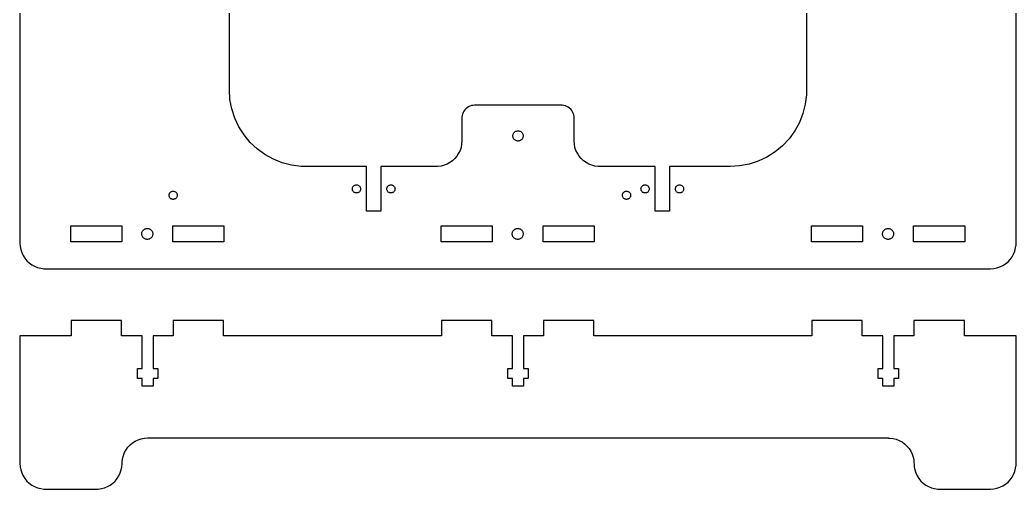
# Model space of a CAD drawing. Header units: metres. Extents: x -400 to 400, y -76 to 435.
# Drawn here: x -400 to -10, y -76.2 to 107.4 of the extents above; entities that cross this region are included whole.
import ezdxf

# ---------------------------------------------------------------- set-up
doc = ezdxf.new("R2010")
doc.units = ezdxf.units.M

msp = doc.modelspace()

# ---------------------------------------------------------------- linework, layer by layer
for p, q in [((-92, 365), (-92, 80)), ((-318, 80), (-318, 326.6)), ((-400, 248.75), (-400, 20)), ((-10, 20), (-10, 248.75)), ((-317.763, 76.24), (-318, 80)), ((-92.0592, 78.1163), (-92.5314, 74.3786)), ((-92, 80), (-92.0592, 80)), ((-92.0592, 80), (-92.0592, 78.1163)), ((-317.057, 72.5393), (-317.763, 76.24)), ((-92.5314, 74.3786), (-93.4683, 70.7295)), ((-315.893, 68.9563), (-317.057, 72.5393)), ((-226.755, 70.5451), (-226.911, 69.9369)), ((-226.524, 71.1289), (-226.755, 70.5451)), ((-226.222, 71.6791), (-226.524, 71.1289)), ((-225.853, 72.1871), (-226.222, 71.6791)), ((-225.423, 72.6449), (-225.853, 72.1871)), ((-224.939, 73.0451), (-225.423, 72.6449)), ((-224.409, 73.3815), (-224.939, 73.0451)), ((-223.841, 73.6489), (-224.409, 73.3815)), ((-223.243, 73.8429), (-223.841, 73.6489)), ((-222.627, 73.9606), (-223.243, 73.8429)), ((-222, 74), (-222.627, 73.9606)), ((-188, 74), (-222, 74)), ((-188, 73.9901), (-188, 74)), ((-187.686, 73.9901), (-188, 73.9901)), ((-187.063, 73.9114), (-187.686, 73.9901)), ((-186.455, 73.7553), (-187.063, 73.9114)), ((-185.871, 73.5241), (-186.455, 73.7553)), ((-185.321, 73.2216), (-185.871, 73.5241)), ((-184.813, 72.8526), (-185.321, 73.2216)), ((-184.355, 72.4227), (-184.813, 72.8526)), ((-183.955, 71.9389), (-184.355, 72.4227)), ((-183.618, 71.4088), (-183.955, 71.9389)), ((-183.351, 70.8406), (-183.618, 71.4088)), ((-183.157, 70.2435), (-183.351, 70.8406)), ((-183.039, 69.6267), (-183.157, 70.2435)), ((-93.4683, 70.7295), (-94.8552, 67.2266)), ((-314.289, 65.5474), (-315.893, 68.9563)), ((-226.99, 69), (-227, 69)), ((-227, 69), (-227, 60)), ((-226.911, 69.9369), (-226.99, 69.314)), ((-226.99, 69.314), (-226.99, 69)), ((-183, 69), (-183.039, 69.6267)), ((-183, 60), (-183, 69)), ((-94.8552, 67.2266), (-96.6702, 63.9252)), ((-312.271, 62.3664), (-314.289, 65.5474)), ((-206.984, 62.2507), (-206.937, 62.4974)), ((-206.937, 62.4974), (-206.86, 62.7362)), ((-206.86, 62.7362), (-206.753, 62.9635)), ((-206.753, 62.9635), (-206.618, 63.1756)), ((-206.618, 63.1756), (-206.458, 63.3691)), ((-206.458, 63.3691), (-206.275, 63.541)), ((-206.275, 63.541), (-206.072, 63.6886)), ((-206.072, 63.6886), (-205.852, 63.8096)), ((-205.852, 63.8096), (-205.618, 63.9021)), ((-205.618, 63.9021), (-205.375, 63.9646)), ((-205.375, 63.9646), (-205.126, 63.996)), ((-205.126, 63.996), (-204.874, 63.996)), ((-204.874, 63.996), (-204.625, 63.9646)), ((-204.625, 63.9646), (-204.382, 63.9021)), ((-204.382, 63.9021), (-204.148, 63.8096)), ((-204.148, 63.8096), (-203.928, 63.6886)), ((-203.928, 63.6886), (-203.725, 63.541)), ((-203.725, 63.541), (-203.542, 63.3691)), ((-203.542, 63.3691), (-203.382, 63.1756)), ((-203.382, 63.1756), (-203.247, 62.9635)), ((-203.247, 62.9635), (-203.14, 62.7362)), ((-203.14, 62.7362), (-203.063, 62.4974)), ((-203.063, 62.4974), (-203.016, 62.2507)), ((-96.6702, 63.9252), (-98.8846, 60.8773)), ((-309.869, 59.4636), (-312.271, 62.3664)), ((-307.123, 56.8846), (-309.869, 59.4636)), ((-227.079, 58.7467), (-227.314, 57.5131)), ((-227, 60), (-227.079, 58.7467)), ((-207, 62), (-206.984, 62.2507)), ((-206.984, 61.7493), (-207, 62)), ((-206.937, 61.5026), (-206.984, 61.7493)), ((-206.86, 61.2637), (-206.937, 61.5026)), ((-206.753, 61.0365), (-206.86, 61.2637)), ((-206.618, 60.8244), (-206.753, 61.0365)), ((-206.458, 60.6309), (-206.618, 60.8244)), ((-206.275, 60.459), (-206.458, 60.6309)), ((-206.072, 60.3113), (-206.275, 60.459)), ((-205.852, 60.1903), (-206.072, 60.3113)), ((-205.618, 60.0979), (-205.852, 60.1903)), ((-205.375, 60.0354), (-205.618, 60.0979)), ((-205.126, 60.0039), (-205.375, 60.0354)), ((-204.874, 60.0039), (-205.126, 60.0039)), ((-204.625, 60.0354), (-204.874, 60.0039)), ((-204.382, 60.0979), (-204.625, 60.0354)), ((-204.148, 60.1903), (-204.382, 60.0979)), ((-203.928, 60.3113), (-204.148, 60.1903)), ((-203.725, 60.459), (-203.928, 60.3113)), ((-203.542, 60.6309), (-203.725, 60.459)), ((-203.382, 60.8244), (-203.542, 60.6309)), ((-203.247, 61.0365), (-203.382, 60.8244)), ((-203.14, 61.2637), (-203.247, 61.0365)), ((-203.063, 61.5026), (-203.14, 61.2637)), ((-203.016, 61.7493), (-203.063, 61.5026)), ((-203.016, 62.2507), (-203, 62)), ((-203, 62), (-203.016, 61.7493)), ((-182.921, 58.7467), (-183, 60)), ((-182.686, 57.5131), (-182.921, 58.7467)), ((-98.8846, 60.8773), (-101.464, 58.1309)), ((-304.075, 54.6702), (-307.123, 56.8846)), ((-300.773, 52.8552), (-304.075, 54.6702)), ((-228.237, 55.1824), (-228.91, 54.1221)), ((-227.702, 56.3187), (-228.237, 55.1824)), ((-227.314, 57.5131), (-227.702, 56.3187)), ((-182.298, 56.3187), (-182.686, 57.5131)), ((-181.763, 55.1824), (-182.298, 56.3187)), ((-181.09, 54.1221), (-181.763, 55.1824)), ((-104.366, 55.7295), (-107.547, 53.7108)), ((-101.464, 58.1309), (-104.366, 55.7295)), ((-297.271, 51.4683), (-300.773, 52.8552)), ((-293.621, 50.5314), (-297.271, 51.4683)), ((-232.742, 50.9517), (-233.91, 50.4894)), ((-231.642, 51.5567), (-232.742, 50.9517)), ((-230.626, 52.2949), (-231.642, 51.5567)), ((-229.71, 53.1545), (-230.626, 52.2949)), ((-228.91, 54.1221), (-229.71, 53.1545)), ((-180.29, 53.1545), (-181.09, 54.1221)), ((-179.374, 52.2949), (-180.29, 53.1545)), ((-178.358, 51.5567), (-179.374, 52.2949)), ((-177.258, 50.9517), (-178.358, 51.5567)), ((-176.09, 50.4894), (-177.258, 50.9517)), ((-114.539, 50.9425), (-118.24, 50.2365)), ((-110.956, 52.1067), (-114.539, 50.9425)), ((-107.547, 53.7108), (-110.956, 52.1067)), ((-289.884, 50.0592), (-293.621, 50.5314)), ((-288, 50.0592), (-289.884, 50.0592)), ((-288, 50), (-288, 50.0592)), ((-264.25, 50), (-288, 50)), ((-264.25, 32.5), (-264.25, 50)), ((-237, 50), (-258.75, 50)), ((-258.75, 50), (-258.75, 32.5)), ((-236.372, 50.0197), (-237, 50.0197)), ((-237, 50.0197), (-237, 50)), ((-235.126, 50.1771), (-236.372, 50.0197)), ((-233.91, 50.4894), (-235.126, 50.1771)), ((-174.874, 50.1771), (-176.09, 50.4894)), ((-173.628, 50.0197), (-174.874, 50.1771)), ((-173, 50.0197), (-173.628, 50.0197)), ((-173, 50), (-173, 50.0197)), ((-151.25, 50), (-173, 50)), ((-151.25, 32.5), (-151.25, 50)), ((-122, 50), (-145.75, 50)), ((-145.75, 50), (-145.75, 32.5)), ((-118.24, 50.2365), (-122, 50)), ((-341.587, 38.9505), (-341.55, 39.1479)), ((-341.55, 39.1479), (-341.488, 39.339)), ((-341.488, 39.339), (-341.402, 39.5208)), ((-341.402, 39.5208), (-341.294, 39.6904)), ((-341.294, 39.6904), (-341.166, 39.8453)), ((-341.166, 39.8453), (-341.02, 39.9828)), ((-341.02, 39.9828), (-340.857, 40.1009)), ((-340.857, 40.1009), (-340.681, 40.1977)), ((-340.681, 40.1977), (-340.494, 40.2717)), ((-340.494, 40.2717), (-340.3, 40.3217)), ((-340.3, 40.3217), (-340.1, 40.3468)), ((-340.1, 40.3468), (-339.9, 40.3468)), ((-339.9, 40.3468), (-339.7, 40.3217)), ((-339.7, 40.3217), (-339.506, 40.2717)), ((-339.506, 40.2717), (-339.319, 40.1977)), ((-339.319, 40.1977), (-339.143, 40.1009)), ((-339.143, 40.1009), (-338.98, 39.9828)), ((-338.98, 39.9828), (-338.834, 39.8453)), ((-338.834, 39.8453), (-338.706, 39.6904)), ((-338.706, 39.6904), (-338.598, 39.5208)), ((-338.598, 39.5208), (-338.512, 39.339)), ((-338.512, 39.339), (-338.45, 39.1479)), ((-338.45, 39.1479), (-338.413, 38.9505)), ((-269.85, 41.25), (-269.837, 41.4505)), ((-269.837, 41.0495), (-269.85, 41.25)), ((-269.837, 41.4505), (-269.8, 41.6479)), ((-269.8, 40.8521), (-269.837, 41.0495)), ((-269.8, 41.6479), (-269.738, 41.839)), ((-269.738, 40.661), (-269.8, 40.8521)), ((-269.738, 41.839), (-269.652, 42.0208)), ((-269.652, 40.4792), (-269.738, 40.661)), ((-269.652, 42.0208), (-269.544, 42.1904)), ((-269.544, 40.3095), (-269.652, 40.4792)), ((-269.544, 42.1904), (-269.416, 42.3453)), ((-269.416, 40.1547), (-269.544, 40.3095)), ((-269.416, 42.3453), (-269.27, 42.4828)), ((-269.27, 40.0172), (-269.416, 40.1547)), ((-269.27, 42.4828), (-269.107, 42.6009)), ((-269.107, 39.8991), (-269.27, 40.0172)), ((-269.107, 42.6009), (-268.931, 42.6977)), ((-268.931, 39.8023), (-269.107, 39.8991)), ((-268.931, 42.6977), (-268.744, 42.7717)), ((-268.744, 39.7283), (-268.931, 39.8023)), ((-268.744, 42.7717), (-268.55, 42.8217)), ((-268.55, 39.6783), (-268.744, 39.7283)), ((-268.55, 42.8217), (-268.35, 42.8468)), ((-268.35, 39.6532), (-268.55, 39.6783)), ((-268.35, 42.8468), (-268.15, 42.8468)), ((-268.15, 39.6532), (-268.35, 39.6532)), ((-268.15, 42.8468), (-267.95, 42.8217)), ((-267.95, 39.6783), (-268.15, 39.6532)), ((-267.95, 42.8217), (-267.756, 42.7717)), ((-267.756, 39.7283), (-267.95, 39.6783)), ((-267.756, 42.7717), (-267.569, 42.6977)), ((-267.569, 39.8023), (-267.756, 39.7283)), ((-267.569, 42.6977), (-267.393, 42.6009)), ((-267.393, 39.8991), (-267.569, 39.8023)), ((-267.393, 42.6009), (-267.23, 42.4828)), ((-267.23, 40.0172), (-267.393, 39.8991)), ((-267.23, 42.4828), (-267.084, 42.3453)), ((-267.084, 40.1547), (-267.23, 40.0172)), ((-267.084, 42.3453), (-266.956, 42.1904)), ((-266.956, 40.3095), (-267.084, 40.1547)), ((-266.956, 42.1904), (-266.848, 42.0208)), ((-266.848, 40.4792), (-266.956, 40.3095)), ((-266.848, 42.0208), (-266.762, 41.839)), ((-266.762, 40.661), (-266.848, 40.4792)), ((-266.762, 41.839), (-266.7, 41.6479)), ((-266.7, 40.8521), (-266.762, 40.661)), ((-266.7, 41.6479), (-266.663, 41.4505)), ((-266.663, 41.0495), (-266.7, 40.8521)), ((-266.663, 41.4505), (-266.65, 41.25)), ((-266.65, 41.25), (-266.663, 41.0495)), ((-256.35, 41.25), (-256.337, 41.4505)), ((-256.337, 41.0495), (-256.35, 41.25)), ((-256.337, 41.4505), (-256.3, 41.6479)), ((-256.3, 40.8521), (-256.337, 41.0495)), ((-256.3, 41.6479), (-256.238, 41.839)), ((-256.238, 40.661), (-256.3, 40.8521)), ((-256.238, 41.839), (-256.152, 42.0208)), ((-256.152, 40.4792), (-256.238, 40.661)), ((-256.152, 42.0208), (-256.044, 42.1904)), ((-256.044, 40.3095), (-256.152, 40.4792)), ((-256.044, 42.1904), (-255.916, 42.3453)), ((-255.916, 40.1547), (-256.044, 40.3095)), ((-255.916, 42.3453), (-255.77, 42.4828)), ((-255.77, 40.0172), (-255.916, 40.1547)), ((-255.77, 42.4828), (-255.607, 42.6009)), ((-255.607, 39.8991), (-255.77, 40.0172)), ((-255.607, 42.6009), (-255.431, 42.6977)), ((-255.431, 39.8023), (-255.607, 39.8991)), ((-255.431, 42.6977), (-255.244, 42.7717)), ((-255.244, 39.7283), (-255.431, 39.8023)), ((-255.244, 42.7717), (-255.05, 42.8217)), ((-255.05, 39.6783), (-255.244, 39.7283)), ((-255.05, 42.8217), (-254.85, 42.8468)), ((-254.85, 39.6532), (-255.05, 39.6783)), ((-254.85, 42.8468), (-254.65, 42.8468)), ((-254.65, 39.6532), (-254.85, 39.6532)), ((-254.65, 42.8468), (-254.45, 42.8217)), ((-254.45, 39.6783), (-254.65, 39.6532)), ((-254.45, 42.8217), (-254.256, 42.7717)), ((-254.256, 39.7283), (-254.45, 39.6783)), ((-254.256, 42.7717), (-254.069, 42.6977)), ((-254.069, 39.8023), (-254.256, 39.7283)), ((-254.069, 42.6977), (-253.893, 42.6009)), ((-253.893, 39.8991), (-254.069, 39.8023)), ((-253.893, 42.6009), (-253.73, 42.4828)), ((-253.73, 40.0172), (-253.893, 39.8991)), ((-253.73, 42.4828), (-253.584, 42.3453)), ((-253.584, 40.1547), (-253.73, 40.0172)), ((-253.584, 42.3453), (-253.456, 42.1904)), ((-253.456, 40.3095), (-253.584, 40.1547)), ((-253.456, 42.1904), (-253.348, 42.0208)), ((-253.348, 40.4792), (-253.456, 40.3095)), ((-253.348, 42.0208), (-253.262, 41.839)), ((-253.262, 40.661), (-253.348, 40.4792)), ((-253.262, 41.839), (-253.2, 41.6479)), ((-253.2, 40.8521), (-253.262, 40.661)), ((-253.2, 41.6479), (-253.163, 41.4505)), ((-253.163, 41.0495), (-253.2, 40.8521)), ((-253.163, 41.4505), (-253.15, 41.25)), ((-253.15, 41.25), (-253.163, 41.0495)), ((-164.087, 38.9505), (-164.05, 39.1479)), ((-164.05, 39.1479), (-163.988, 39.339)), ((-163.988, 39.339), (-163.902, 39.5208)), ((-163.902, 39.5208), (-163.794, 39.6904)), ((-163.794, 39.6904), (-163.666, 39.8453)), ((-163.666, 39.8453), (-163.52, 39.9828)), ((-163.52, 39.9828), (-163.357, 40.1009)), ((-163.357, 40.1009), (-163.181, 40.1977)), ((-163.181, 40.1977), (-162.994, 40.2717)), ((-162.994, 40.2717), (-162.8, 40.3217)), ((-162.8, 40.3217), (-162.6, 40.3468)), ((-162.6, 40.3468), (-162.4, 40.3468)), ((-162.4, 40.3468), (-162.2, 40.3217)), ((-162.2, 40.3217), (-162.006, 40.2717)), ((-162.006, 40.2717), (-161.819, 40.1977)), ((-161.819, 40.1977), (-161.643, 40.1009)), ((-161.643, 40.1009), (-161.48, 39.9828)), ((-161.48, 39.9828), (-161.334, 39.8453)), ((-161.334, 39.8453), (-161.206, 39.6904)), ((-161.206, 39.6904), (-161.098, 39.5208)), ((-161.098, 39.5208), (-161.012, 39.339)), ((-161.012, 39.339), (-160.95, 39.1479)), ((-160.95, 39.1479), (-160.913, 38.9505)), ((-156.85, 41.25), (-156.837, 41.4505)), ((-156.837, 41.0495), (-156.85, 41.25)), ((-156.837, 41.4505), (-156.8, 41.6479)), ((-156.8, 40.8521), (-156.837, 41.0495)), ((-156.8, 41.6479), (-156.738, 41.839)), ((-156.738, 40.661), (-156.8, 40.8521)), ((-156.738, 41.839), (-156.652, 42.0208)), ((-156.652, 40.4792), (-156.738, 40.661)), ((-156.652, 42.0208), (-156.544, 42.1904)), ((-156.544, 40.3095), (-156.652, 40.4792)), ((-156.544, 42.1904), (-156.416, 42.3453)), ((-156.416, 40.1547), (-156.544, 40.3095)), ((-156.416, 42.3453), (-156.27, 42.4828)), ((-156.27, 40.0172), (-156.416, 40.1547)), ((-156.27, 42.4828), (-156.107, 42.6009)), ((-156.107, 39.8991), (-156.27, 40.0172)), ((-156.107, 42.6009), (-155.931, 42.6977)), ((-155.931, 39.8023), (-156.107, 39.8991)), ((-155.931, 42.6977), (-155.744, 42.7717)), ((-155.744, 39.7283), (-155.931, 39.8023)), ((-155.744, 42.7717), (-155.55, 42.8217)), ((-155.55, 39.6783), (-155.744, 39.7283)), ((-155.55, 42.8217), (-155.35, 42.8468)), ((-155.35, 39.6532), (-155.55, 39.6783)), ((-155.35, 42.8468), (-155.15, 42.8468)), ((-155.15, 39.6532), (-155.35, 39.6532)), ((-155.15, 42.8468), (-154.95, 42.8217)), ((-154.95, 39.6783), (-155.15, 39.6532)), ((-154.95, 42.8217), (-154.756, 42.7717)), ((-154.756, 39.7283), (-154.95, 39.6783)), ((-154.756, 42.7717), (-154.569, 42.6977)), ((-154.569, 39.8023), (-154.756, 39.7283)), ((-154.569, 42.6977), (-154.393, 42.6009)), ((-154.393, 39.8991), (-154.569, 39.8023)), ((-154.393, 42.6009), (-154.23, 42.4828)), ((-154.23, 40.0172), (-154.393, 39.8991)), ((-154.23, 42.4828), (-154.084, 42.3453)), ((-154.084, 40.1547), (-154.23, 40.0172)), ((-154.084, 42.3453), (-153.956, 42.1904)), ((-153.956, 40.3095), (-154.084, 40.1547)), ((-153.956, 42.1904), (-153.848, 42.0208)), ((-153.848, 40.4792), (-153.956, 40.3095)), ((-153.848, 42.0208), (-153.762, 41.839)), ((-153.762, 40.661), (-153.848, 40.4792)), ((-153.762, 41.839), (-153.7, 41.6479)), ((-153.7, 40.8521), (-153.762, 40.661)), ((-153.7, 41.6479), (-153.663, 41.4505)), ((-153.663, 41.0495), (-153.7, 40.8521)), ((-153.663, 41.4505), (-153.65, 41.25)), ((-153.65, 41.25), (-153.663, 41.0495)), ((-143.35, 41.25), (-143.337, 41.4505)), ((-143.337, 41.0495), (-143.35, 41.25)), ((-143.337, 41.4505), (-143.3, 41.6479)), ((-143.3, 40.8521), (-143.337, 41.0495)), ((-143.3, 41.6479), (-143.238, 41.839)), ((-143.238, 40.661), (-143.3, 40.8521)), ((-143.238, 41.839), (-143.152, 42.0208)), ((-143.152, 40.4792), (-143.238, 40.661)), ((-143.152, 42.0208), (-143.044, 42.1904)), ((-143.044, 40.3095), (-143.152, 40.4792)), ((-143.044, 42.1904), (-142.916, 42.3453)), ((-142.916, 40.1547), (-143.044, 40.3095)), ((-142.916, 42.3453), (-142.77, 42.4828)), ((-142.77, 40.0172), (-142.916, 40.1547)), ((-142.77, 42.4828), (-142.607, 42.6009)), ((-142.607, 39.8991), (-142.77, 40.0172)), ((-142.607, 42.6009), (-142.431, 42.6977)), ((-142.431, 39.8023), (-142.607, 39.8991)), ((-142.431, 42.6977), (-142.244, 42.7717)), ((-142.244, 39.7283), (-142.431, 39.8023)), ((-142.244, 42.7717), (-142.05, 42.8217)), ((-142.05, 39.6783), (-142.244, 39.7283)), ((-142.05, 42.8217), (-141.85, 42.8468)), ((-141.85, 39.6532), (-142.05, 39.6783)), ((-141.85, 42.8468), (-141.65, 42.8468)), ((-141.65, 39.6532), (-141.85, 39.6532)), ((-141.65, 42.8468), (-141.45, 42.8217)), ((-141.45, 39.6783), (-141.65, 39.6532)), ((-141.45, 42.8217), (-141.256, 42.7717)), ((-141.256, 39.7283), (-141.45, 39.6783)), ((-141.256, 42.7717), (-141.069, 42.6977)), ((-141.069, 39.8023), (-141.256, 39.7283)), ((-141.069, 42.6977), (-140.893, 42.6009)), ((-140.893, 39.8991), (-141.069, 39.8023)), ((-140.893, 42.6009), (-140.73, 42.4828)), ((-140.73, 40.0172), (-140.893, 39.8991)), ((-140.73, 42.4828), (-140.584, 42.3453)), ((-140.584, 40.1547), (-140.73, 40.0172)), ((-140.584, 42.3453), (-140.456, 42.1904)), ((-140.456, 40.3095), (-140.584, 40.1547)), ((-140.456, 42.1904), (-140.348, 42.0208)), ((-140.348, 40.4792), (-140.456, 40.3095)), ((-140.348, 42.0208), (-140.262, 41.839)), ((-140.262, 40.661), (-140.348, 40.4792)), ((-140.262, 41.839), (-140.2, 41.6479)), ((-140.2, 40.8521), (-140.262, 40.661)), ((-140.2, 41.6479), (-140.163, 41.4505)), ((-140.163, 41.0495), (-140.2, 40.8521)), ((-140.163, 41.4505), (-140.15, 41.25)), ((-140.15, 41.25), (-140.163, 41.0495)), ((-341.6, 38.75), (-341.587, 38.9505)), ((-341.587, 38.5495), (-341.6, 38.75)), ((-341.55, 38.3521), (-341.587, 38.5495)), ((-341.488, 38.161), (-341.55, 38.3521)), ((-341.402, 37.9792), (-341.488, 38.161)), ((-341.294, 37.8096), (-341.402, 37.9792)), ((-341.166, 37.6547), (-341.294, 37.8096)), ((-341.02, 37.5172), (-341.166, 37.6547)), ((-340.857, 37.3991), (-341.02, 37.5172)), ((-340.681, 37.3023), (-340.857, 37.3991)), ((-340.494, 37.2283), (-340.681, 37.3023)), ((-340.3, 37.1783), (-340.494, 37.2283)), ((-340.1, 37.1532), (-340.3, 37.1783)), ((-339.9, 37.1532), (-340.1, 37.1532)), ((-339.7, 37.1783), (-339.9, 37.1532)), ((-339.506, 37.2283), (-339.7, 37.1783)), ((-339.319, 37.3023), (-339.506, 37.2283)), ((-339.143, 37.3991), (-339.319, 37.3023)), ((-338.98, 37.5172), (-339.143, 37.3991)), ((-338.834, 37.6547), (-338.98, 37.5172)), ((-338.706, 37.8096), (-338.834, 37.6547)), ((-338.598, 37.9792), (-338.706, 37.8096)), ((-338.512, 38.161), (-338.598, 37.9792)), ((-338.45, 38.3521), (-338.512, 38.161)), ((-338.413, 38.5495), (-338.45, 38.3521)), ((-338.413, 38.9505), (-338.4, 38.75)), ((-338.4, 38.75), (-338.413, 38.5495)), ((-164.1, 38.75), (-164.087, 38.9505)), ((-164.087, 38.5495), (-164.1, 38.75)), ((-164.05, 38.3521), (-164.087, 38.5495)), ((-163.988, 38.161), (-164.05, 38.3521)), ((-163.902, 37.9792), (-163.988, 38.161)), ((-163.794, 37.8096), (-163.902, 37.9792)), ((-163.666, 37.6547), (-163.794, 37.8096)), ((-163.52, 37.5172), (-163.666, 37.6547)), ((-163.357, 37.3991), (-163.52, 37.5172)), ((-163.181, 37.3023), (-163.357, 37.3991)), ((-162.994, 37.2283), (-163.181, 37.3023)), ((-162.8, 37.1783), (-162.994, 37.2283)), ((-162.6, 37.1532), (-162.8, 37.1783)), ((-162.4, 37.1532), (-162.6, 37.1532)), ((-162.2, 37.1783), (-162.4, 37.1532)), ((-162.006, 37.2283), (-162.2, 37.1783)), ((-161.819, 37.3023), (-162.006, 37.2283)), ((-161.643, 37.3991), (-161.819, 37.3023)), ((-161.48, 37.5172), (-161.643, 37.3991)), ((-161.334, 37.6547), (-161.48, 37.5172)), ((-161.206, 37.8096), (-161.334, 37.6547)), ((-161.098, 37.9792), (-161.206, 37.8096)), ((-161.012, 38.161), (-161.098, 37.9792)), ((-160.95, 38.3521), (-161.012, 38.161)), ((-160.913, 38.5495), (-160.95, 38.3521)), ((-160.913, 38.9505), (-160.9, 38.75)), ((-160.9, 38.75), (-160.913, 38.5495)), ((-258.75, 32.5), (-264.25, 32.5)), ((-145.75, 32.5), (-151.25, 32.5)), ((-380.125, 20.5), (-380.125, 26.75)), ((-380.125, 26.75), (-360.125, 26.75)), ((-360.125, 26.75), (-360.125, 20.5)), ((-352.275, 23.625), (-352.258, 23.8945)), ((-352.258, 23.3555), (-352.275, 23.625)), ((-352.258, 23.8945), (-352.207, 24.1597)), ((-352.207, 24.1597), (-352.124, 24.4165)), ((-352.124, 24.4165), (-352.009, 24.6608)), ((-352.009, 24.6608), (-351.864, 24.8887)), ((-351.864, 24.8887), (-351.692, 25.0968)), ((-351.692, 25.0968), (-351.495, 25.2816)), ((-351.495, 25.2816), (-351.277, 25.4403)), ((-351.277, 25.4403), (-351.04, 25.5704)), ((-351.04, 25.5704), (-350.789, 25.6698)), ((-350.789, 25.6698), (-350.528, 25.7369)), ((-350.528, 25.7369), (-350.26, 25.7708)), ((-350.26, 25.7708), (-349.99, 25.7708)), ((-349.99, 25.7708), (-349.722, 25.7369)), ((-349.722, 25.7369), (-349.461, 25.6698)), ((-349.461, 25.6698), (-349.21, 25.5704)), ((-349.21, 25.5704), (-348.973, 25.4403)), ((-348.973, 25.4403), (-348.755, 25.2816)), ((-348.755, 25.2816), (-348.558, 25.0968)), ((-348.558, 25.0968), (-348.386, 24.8887)), ((-348.386, 24.8887), (-348.241, 24.6608)), ((-348.241, 24.6608), (-348.126, 24.4165)), ((-348.126, 24.4165), (-348.043, 24.1597)), ((-348.043, 24.1597), (-347.992, 23.8945)), ((-347.992, 23.8945), (-347.975, 23.625)), ((-347.975, 23.625), (-347.992, 23.3555)), ((-340.125, 20.5), (-340.125, 26.75)), ((-340.125, 26.75), (-320.125, 26.75)), ((-320.125, 26.75), (-320.125, 20.5)), ((-235.125, 20.5), (-235.125, 26.75)), ((-235.125, 26.75), (-215.125, 26.75)), ((-215.125, 26.75), (-215.125, 20.5)), ((-207.275, 23.625), (-207.258, 23.8945)), ((-207.258, 23.3555), (-207.275, 23.625)), ((-207.258, 23.8945), (-207.207, 24.1597)), ((-207.207, 24.1597), (-207.124, 24.4165)), ((-207.124, 24.4165), (-207.009, 24.6608)), ((-207.009, 24.6608), (-206.864, 24.8887)), ((-206.864, 24.8887), (-206.692, 25.0968)), ((-206.692, 25.0968), (-206.495, 25.2816)), ((-206.495, 25.2816), (-206.277, 25.4403)), ((-206.277, 25.4403), (-206.04, 25.5704)), ((-206.04, 25.5704), (-205.789, 25.6698)), ((-205.789, 25.6698), (-205.528, 25.7369)), ((-205.528, 25.7369), (-205.26, 25.7708)), ((-205.26, 25.7708), (-204.99, 25.7708)), ((-204.99, 25.7708), (-204.722, 25.7369)), ((-204.722, 25.7369), (-204.461, 25.6698)), ((-204.461, 25.6698), (-204.21, 25.5704)), ((-204.21, 25.5704), (-203.973, 25.4403)), ((-203.973, 25.4403), (-203.755, 25.2816)), ((-203.755, 25.2816), (-203.558, 25.0968)), ((-203.558, 25.0968), (-203.386, 24.8887)), ((-203.386, 24.8887), (-203.241, 24.6608)), ((-203.241, 24.6608), (-203.126, 24.4165)), ((-203.126, 24.4165), (-203.043, 24.1597)), ((-203.043, 24.1597), (-202.992, 23.8945)), ((-202.992, 23.8945), (-202.975, 23.625)), ((-202.975, 23.625), (-202.992, 23.3555)), ((-195.125, 20.5), (-195.125, 26.75)), ((-195.125, 26.75), (-175.125, 26.75)), ((-175.125, 26.75), (-175.125, 20.5)), ((-90.125, 20.5), (-90.125, 26.75)), ((-90.125, 26.75), (-70.125, 26.75)), ((-70.125, 26.75), (-70.125, 20.5)), ((-62.275, 23.625), (-62.2581, 23.8945)), ((-62.2581, 23.3555), (-62.275, 23.625)), ((-62.2581, 23.8945), (-62.2075, 24.1597)), ((-62.2075, 24.1597), (-62.124, 24.4165)), ((-62.124, 24.4165), (-62.0091, 24.6608)), ((-62.0091, 24.6608), (-61.8644, 24.8887)), ((-61.8644, 24.8887), (-61.6923, 25.0968)), ((-61.6923, 25.0968), (-61.4955, 25.2816)), ((-61.4955, 25.2816), (-61.277, 25.4403)), ((-61.277, 25.4403), (-61.0404, 25.5704)), ((-61.0404, 25.5704), (-60.7894, 25.6698)), ((-60.7894, 25.6698), (-60.5279, 25.7369)), ((-60.5279, 25.7369), (-60.26, 25.7708)), ((-60.26, 25.7708), (-59.99, 25.7708)), ((-59.99, 25.7708), (-59.7221, 25.7369)), ((-59.7221, 25.7369), (-59.4606, 25.6698)), ((-59.4606, 25.6698), (-59.2096, 25.5704)), ((-59.2096, 25.5704), (-58.973, 25.4403)), ((-58.973, 25.4403), (-58.7545, 25.2816)), ((-58.7545, 25.2816), (-58.5577, 25.0968)), ((-58.5577, 25.0968), (-58.3856, 24.8887)), ((-58.3856, 24.8887), (-58.241, 24.6608)), ((-58.241, 24.6608), (-58.126, 24.4165)), ((-58.126, 24.4165), (-58.0426, 24.1597)), ((-58.0426, 24.1597), (-57.992, 23.8945)), ((-57.992, 23.8945), (-57.975, 23.625)), ((-57.975, 23.625), (-57.992, 23.3555)), ((-50.125, 20.5), (-50.125, 26.75)), ((-50.125, 26.75), (-30.125, 26.75)), ((-30.125, 26.75), (-30.125, 20.5)), ((-400, 20), (-399.921, 18.7467)), ((-360.125, 20.5), (-380.125, 20.5)), ((-352.207, 23.0903), (-352.258, 23.3555)), ((-352.124, 22.8335), (-352.207, 23.0903)), ((-352.009, 22.5892), (-352.124, 22.8335)), ((-351.864, 22.3613), (-352.009, 22.5892)), ((-351.692, 22.1532), (-351.864, 22.3613)), ((-351.495, 21.9684), (-351.692, 22.1532)), ((-351.277, 21.8097), (-351.495, 21.9684)), ((-351.04, 21.6796), (-351.277, 21.8097)), ((-350.789, 21.5802), (-351.04, 21.6796)), ((-350.528, 21.5131), (-350.789, 21.5802)), ((-350.26, 21.4792), (-350.528, 21.5131)), ((-349.99, 21.4792), (-350.26, 21.4792)), ((-349.722, 21.5131), (-349.99, 21.4792)), ((-349.461, 21.5802), (-349.722, 21.5131)), ((-349.21, 21.6796), (-349.461, 21.5802)), ((-348.973, 21.8097), (-349.21, 21.6796)), ((-348.755, 21.9684), (-348.973, 21.8097)), ((-348.558, 22.1532), (-348.755, 21.9684)), ((-348.386, 22.3613), (-348.558, 22.1532)), ((-348.241, 22.5892), (-348.386, 22.3613)), ((-348.126, 22.8335), (-348.241, 22.5892)), ((-348.043, 23.0903), (-348.126, 22.8335)), ((-347.992, 23.3555), (-348.043, 23.0903)), ((-320.125, 20.5), (-340.125, 20.5)), ((-215.125, 20.5), (-235.125, 20.5)), ((-207.207, 23.0903), (-207.258, 23.3555)), ((-207.124, 22.8335), (-207.207, 23.0903)), ((-207.009, 22.5892), (-207.124, 22.8335)), ((-206.864, 22.3613), (-207.009, 22.5892)), ((-206.692, 22.1532), (-206.864, 22.3613)), ((-206.495, 21.9684), (-206.692, 22.1532)), ((-206.277, 21.8097), (-206.495, 21.9684)), ((-206.04, 21.6796), (-206.277, 21.8097)), ((-205.789, 21.5802), (-206.04, 21.6796)), ((-205.528, 21.5131), (-205.789, 21.5802)), ((-205.26, 21.4792), (-205.528, 21.5131)), ((-204.99, 21.4792), (-205.26, 21.4792)), ((-204.722, 21.5131), (-204.99, 21.4792)), ((-204.461, 21.5802), (-204.722, 21.5131)), ((-204.21, 21.6796), (-204.461, 21.5802)), ((-203.973, 21.8097), (-204.21, 21.6796)), ((-203.755, 21.9684), (-203.973, 21.8097)), ((-203.558, 22.1532), (-203.755, 21.9684)), ((-203.386, 22.3613), (-203.558, 22.1532)), ((-203.241, 22.5892), (-203.386, 22.3613)), ((-203.126, 22.8335), (-203.241, 22.5892)), ((-203.043, 23.0903), (-203.126, 22.8335)), ((-202.992, 23.3555), (-203.043, 23.0903)), ((-175.125, 20.5), (-195.125, 20.5)), ((-70.125, 20.5), (-90.125, 20.5)), ((-62.2075, 23.0903), (-62.2581, 23.3555)), ((-62.124, 22.8335), (-62.2075, 23.0903)), ((-62.0091, 22.5892), (-62.124, 22.8335)), ((-61.8644, 22.3613), (-62.0091, 22.5892)), ((-61.6923, 22.1532), (-61.8644, 22.3613)), ((-61.4955, 21.9684), (-61.6923, 22.1532)), ((-61.277, 21.8097), (-61.4955, 21.9684)), ((-61.0404, 21.6796), (-61.277, 21.8097)), ((-60.7894, 21.5802), (-61.0404, 21.6796)), ((-60.5279, 21.5131), (-60.7894, 21.5802)), ((-60.26, 21.4792), (-60.5279, 21.5131)), ((-59.99, 21.4792), (-60.26, 21.4792)), ((-59.7221, 21.5131), (-59.99, 21.4792)), ((-59.4606, 21.5802), (-59.7221, 21.5131)), ((-59.2096, 21.6796), (-59.4606, 21.5802)), ((-58.973, 21.8097), (-59.2096, 21.6796)), ((-58.7545, 21.9684), (-58.973, 21.8097)), ((-58.5577, 22.1532), (-58.7545, 21.9684)), ((-58.3856, 22.3613), (-58.5577, 22.1532)), ((-58.241, 22.5892), (-58.3856, 22.3613)), ((-58.126, 22.8335), (-58.241, 22.5892)), ((-58.0426, 23.0903), (-58.126, 22.8335)), ((-57.992, 23.3555), (-58.0426, 23.0903)), ((-30.125, 20.5), (-50.125, 20.5)), ((-10.0197, 19.3721), (-10.0197, 20)), ((-10.0197, 20), (-10, 20)), ((-399.921, 18.7467), (-399.686, 17.5131)), ((-399.686, 17.5131), (-399.298, 16.3187)), ((-399.298, 16.3187), (-398.763, 15.1824)), ((-11.5567, 14.6417), (-10.9517, 15.7422)), ((-10.9517, 15.7422), (-10.4894, 16.9098)), ((-10.4894, 16.9098), (-10.1771, 18.1262)), ((-10.1771, 18.1262), (-10.0197, 19.3721)), ((-398.763, 15.1824), (-398.09, 14.1221)), ((-398.09, 14.1221), (-397.29, 13.1545)), ((-397.29, 13.1545), (-396.374, 12.2949)), ((-396.374, 12.2949), (-395.358, 11.5567)), ((-15.1824, 11.2369), (-14.1221, 11.9098)), ((-14.1221, 11.9098), (-13.1545, 12.7103)), ((-13.1545, 12.7103), (-12.2949, 13.6257)), ((-12.2949, 13.6257), (-11.5567, 14.6417)), ((-395.358, 11.5567), (-394.258, 10.9517)), ((-394.258, 10.9517), (-393.09, 10.4894)), ((-393.09, 10.4894), (-391.874, 10.1771)), ((-391.874, 10.1771), (-390.628, 10.0197)), ((-390.628, 10.0197), (-390, 10.0197)), ((-390, 10.0197), (-390, 10)), ((-390, 10), (-20, 10)), ((-20, 10), (-18.7467, 10.0788)), ((-18.7467, 10.0788), (-17.5131, 10.3141)), ((-17.5131, 10.3141), (-16.3187, 10.7022)), ((-16.3187, 10.7022), (-15.1824, 11.2369)), ((-360.25, -10.25), (-380, -10.25)), ((-380, -10.25), (-380, -16.25)), ((-360.25, -16.25), (-360.25, -10.25)), ((-320.25, -10.25), (-340, -10.25)), ((-340, -10.25), (-340, -16.25)), ((-320.25, -16.25), (-320.25, -10.25)), ((-215.25, -10.25), (-235, -10.25)), ((-235, -10.25), (-235, -16.25)), ((-215.25, -16.25), (-215.25, -10.25)), ((-175.25, -10.25), (-195, -10.25)), ((-195, -10.25), (-195, -16.25)), ((-175.25, -16.25), (-175.25, -10.25)), ((-70.25, -10.25), (-90, -10.25)), ((-90, -10.25), (-90, -16.25)), ((-70.25, -16.25), (-70.25, -10.25)), ((-30.25, -10.25), (-50, -10.25)), ((-50, -10.25), (-50, -16.25)), ((-30.25, -16.25), (-30.25, -10.25)), ((-380, -16.25), (-400, -16.25)), ((-400, -16.25), (-400, -66.25)), ((-352.15, -16.25), (-360.25, -16.25)), ((-352.15, -29), (-352.15, -16.25)), ((-340, -16.25), (-347.85, -16.25)), ((-347.85, -16.25), (-347.85, -29)), ((-235, -16.25), (-320.25, -16.25)), ((-207.15, -16.25), (-215.25, -16.25)), ((-207.15, -29), (-207.15, -16.25)), ((-195, -16.25), (-202.85, -16.25)), ((-202.85, -16.25), (-202.85, -29)), ((-90, -16.25), (-175.25, -16.25)), ((-62.15, -16.25), (-70.25, -16.25)), ((-62.15, -29), (-62.15, -16.25)), ((-50, -16.25), (-57.85, -16.25)), ((-57.85, -16.25), (-57.85, -29)), ((-10, -16.25), (-30.25, -16.25)), ((-10, -66.25), (-10, -16.25)), ((-354, -33), (-354, -29)), ((-354, -29), (-352.15, -29)), ((-347.85, -29), (-346, -29)), ((-346, -29), (-346, -33)), ((-209, -33), (-209, -29)), ((-209, -29), (-207.15, -29)), ((-202.85, -29), (-201, -29)), ((-201, -29), (-201, -33)), ((-64, -33), (-64, -29)), ((-64, -29), (-62.15, -29)), ((-57.85, -29), (-56, -29)), ((-56, -29), (-56, -33)), ((-352.15, -33), (-354, -33)), ((-352.15, -36), (-352.15, -33)), ((-346, -33), (-347.85, -33)), ((-347.85, -33), (-347.85, -36)), ((-207.15, -33), (-209, -33)), ((-207.15, -36), (-207.15, -33)), ((-201, -33), (-202.85, -33)), ((-202.85, -33), (-202.85, -36)), ((-62.15, -33), (-64, -33)), ((-62.15, -36), (-62.15, -33)), ((-56, -33), (-57.85, -33)), ((-57.85, -33), (-57.85, -36)), ((-347.85, -36), (-352.15, -36)), ((-202.85, -36), (-207.15, -36)), ((-57.85, -36), (-62.15, -36)), ((-356.845, -58.9603), (-355.878, -58.1598)), ((-355.878, -58.1598), (-354.818, -57.4869)), ((-354.818, -57.4869), (-353.681, -56.9522)), ((-353.681, -56.9522), (-352.487, -56.5642)), ((-352.487, -56.5642), (-351.253, -56.3288)), ((-351.253, -56.3288), (-350, -56.25)), ((-350, -56.25), (-60, -56.25)), ((-60, -56.25), (-60, -56.2697)), ((-60, -56.2697), (-59.3721, -56.2697)), ((-59.3721, -56.2697), (-58.1262, -56.4271)), ((-58.1262, -56.4271), (-56.9098, -56.7394)), ((-56.9098, -56.7394), (-55.7422, -57.2017)), ((-55.7422, -57.2017), (-54.6417, -57.8067)), ((-54.6417, -57.8067), (-53.6257, -58.5449)), ((-359.511, -63.1598), (-359.048, -61.9922)), ((-359.048, -61.9922), (-358.443, -60.8917)), ((-358.443, -60.8917), (-357.705, -59.8757)), ((-357.705, -59.8757), (-356.845, -58.9603)), ((-53.6257, -58.5449), (-52.7103, -59.4045)), ((-52.7103, -59.4045), (-51.9098, -60.3721)), ((-51.9098, -60.3721), (-51.2369, -61.4324)), ((-51.2369, -61.4324), (-50.7022, -62.5687)), ((-400, -66.25), (-399.921, -67.5033)), ((-360.079, -67.5033), (-360, -66.25)), ((-360, -66.25), (-359.98, -66.25)), ((-359.98, -65.6221), (-359.823, -64.3762)), ((-359.98, -66.25), (-359.98, -65.6221)), ((-359.823, -64.3762), (-359.511, -63.1598)), ((-50.7022, -62.5687), (-50.3142, -63.7631)), ((-50.3142, -63.7631), (-50.0788, -64.9967)), ((-50.0788, -64.9967), (-49.9212, -67.5033)), ((-10.0197, -66.8779), (-10.0197, -66.25)), ((-10.0197, -66.25), (-10, -66.25)), ((-399.921, -67.5033), (-399.686, -68.7369)), ((-399.686, -68.7369), (-399.298, -69.9313)), ((-399.298, -69.9313), (-398.763, -71.0676)), ((-361.237, -71.0676), (-360.702, -69.9313)), ((-360.702, -69.9313), (-360.314, -68.7369)), ((-360.314, -68.7369), (-360.079, -67.5033)), ((-49.9212, -67.5033), (-49.6858, -68.7369)), ((-49.6858, -68.7369), (-49.2978, -69.9313)), ((-49.2978, -69.9313), (-48.7631, -71.0676)), ((-10.9517, -70.5078), (-10.4894, -69.3402)), ((-10.4894, -69.3402), (-10.1771, -68.1238)), ((-10.1771, -68.1238), (-10.0197, -66.8779)), ((-398.763, -71.0676), (-398.09, -72.1279)), ((-398.09, -72.1279), (-397.29, -73.0955)), ((-397.29, -73.0955), (-396.374, -73.9551)), ((-396.374, -73.9551), (-395.358, -74.6933)), ((-364.642, -74.6933), (-363.626, -73.9551)), ((-363.626, -73.9551), (-362.71, -73.0955)), ((-362.71, -73.0955), (-361.91, -72.1279)), ((-361.91, -72.1279), (-361.237, -71.0676)), ((-48.7631, -71.0676), (-48.0902, -72.1279)), ((-48.0902, -72.1279), (-47.2897, -73.0955)), ((-47.2897, -73.0955), (-46.3743, -73.9551)), ((-46.3743, -73.9551), (-45.3583, -74.6933)), ((-14.1221, -74.3402), (-13.1545, -73.5397)), ((-13.1545, -73.5397), (-12.2949, -72.6243)), ((-12.2949, -72.6243), (-11.5567, -71.6083)), ((-11.5567, -71.6083), (-10.9517, -70.5078)), ((-395.358, -74.6933), (-394.258, -75.2983)), ((-394.258, -75.2983), (-393.09, -75.7606)), ((-393.09, -75.7606), (-391.874, -76.0729)), ((-391.874, -76.0729), (-390.628, -76.2303)), ((-390.628, -76.2303), (-390, -76.2303)), ((-390, -76.2303), (-390, -76.25)), ((-390, -76.25), (-370, -76.25)), ((-370, -76.2303), (-369.372, -76.2303)), ((-370, -76.25), (-370, -76.2303)), ((-369.372, -76.2303), (-368.126, -76.0729)), ((-368.126, -76.0729), (-366.91, -75.7606)), ((-366.91, -75.7606), (-365.742, -75.2983)), ((-365.742, -75.2983), (-364.642, -74.6933)), ((-45.3583, -74.6933), (-44.2578, -75.2983)), ((-44.2578, -75.2983), (-43.0902, -75.7606)), ((-43.0902, -75.7606), (-41.8738, -76.0729)), ((-41.8738, -76.0729), (-40.6279, -76.2303)), ((-40.6279, -76.2303), (-40, -76.2303)), ((-40, -76.2303), (-40, -76.25)), ((-40, -76.25), (-20, -76.25)), ((-20, -76.25), (-18.7467, -76.1712)), ((-18.7467, -76.1712), (-17.5131, -75.9359)), ((-17.5131, -75.9359), (-16.3187, -75.5478)), ((-16.3187, -75.5478), (-15.1824, -75.0131)), ((-15.1824, -75.0131), (-14.1221, -74.3402))]:
    msp.add_line(p, q)

doc.saveas('drawing.dxf')
